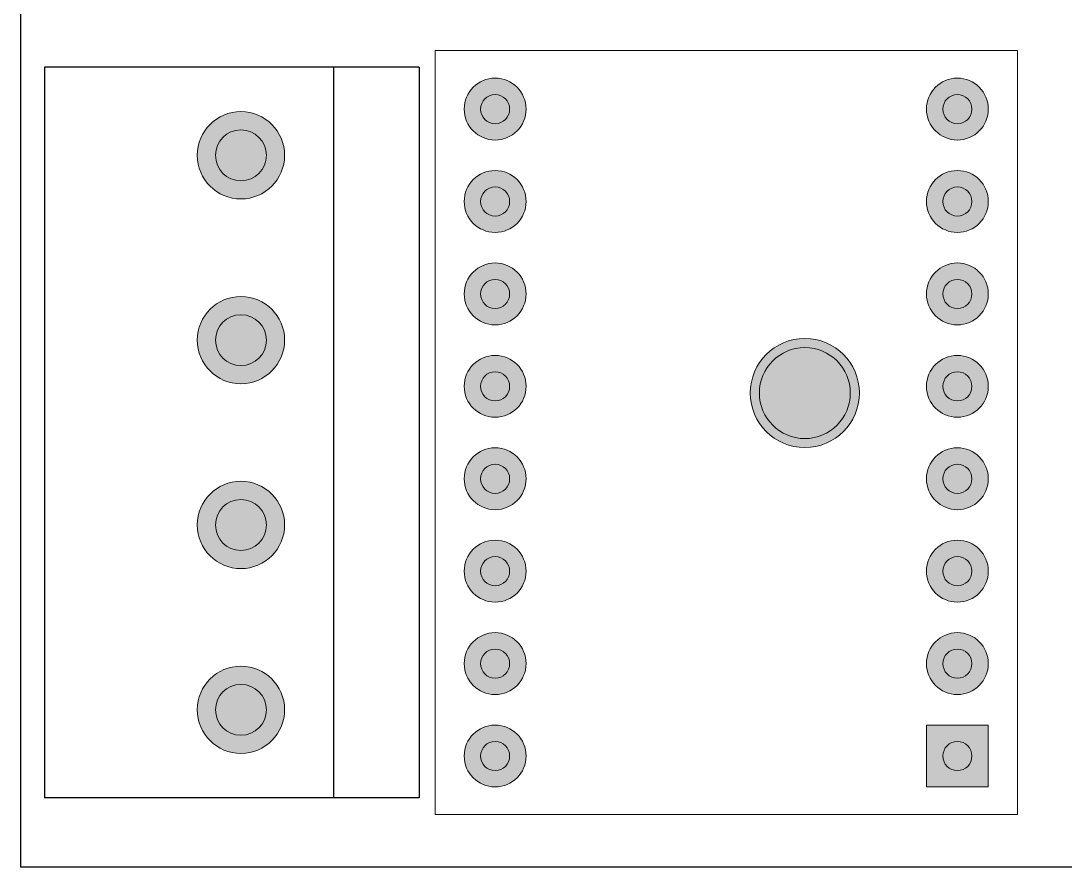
# Model space of a CAD drawing. Extents: x 47 to 242, y 40 to 285.
# Drawn here: x 46.9 to 128.3, y 39.7 to 105.6 of the extents above; entities that cross this region are included whole.
import ezdxf

# ---------------------------------------------------------------- set-up
doc = ezdxf.new("R2010")
doc.units = 0
doc.header["$MEASUREMENT"] = 0
doc.layers.add('Layer 1', color=7, linetype='Continuous')

msp = doc.modelspace()

# ---------------------------------------------------------------- hatches: boundary and pattern name
at = {"layer": 'Layer 1', "true_color": 0xbfbfbf}
h = msp.add_hatch(color=9, dxfattribs=at)
h.dxf.hatch_style = 2
edge = h.paths.add_edge_path()
edge.add_spline(control_points=[(86.29, 98.73), (86.29, 100.06), (85.21, 101.14), (83.88, 101.14), (82.55, 101.14), (81.47, 100.06), (81.47, 98.73), (81.47, 97.4), (82.55, 96.32), (83.88, 96.32), (85.21, 96.32), (86.29, 97.4), (86.29, 98.73)], knot_values=[0, 0, 0, 0, 1, 1, 1, 2, 2, 2, 3, 3, 3, 4, 4, 4, 4], degree=3, periodic=0)
edge.add_line((86.29, 98.73), (86.29, 98.73))
h = msp.add_hatch(color=9, dxfattribs=at)
h.dxf.hatch_style = 2
edge = h.paths.add_edge_path()
edge.add_spline(control_points=[(122.29, 98.73), (122.29, 100.06), (121.21, 101.14), (119.88, 101.14), (118.55, 101.14), (117.47, 100.06), (117.47, 98.73), (117.47, 97.4), (118.55, 96.32), (119.88, 96.32), (121.21, 96.32), (122.29, 97.4), (122.29, 98.73)], knot_values=[0, 0, 0, 0, 1, 1, 1, 2, 2, 2, 3, 3, 3, 4, 4, 4, 4], degree=3, periodic=0)
edge.add_line((122.29, 98.73), (122.29, 98.73))
at = {"layer": 'Layer 1', "true_color": 0x212121}
h = msp.add_hatch(color=250, dxfattribs=at)
h.dxf.hatch_style = 2
edge = h.paths.add_edge_path()
edge.add_spline(control_points=[(85.01, 98.73), (85.01, 99.35), (84.51, 99.86), (83.88, 99.86), (83.25, 99.86), (82.75, 99.35), (82.75, 98.73), (82.75, 98.1), (83.25, 97.59), (83.88, 97.59), (84.51, 97.59), (85.01, 98.1), (85.01, 98.73)], knot_values=[0, 0, 0, 0, 1, 1, 1, 2, 2, 2, 3, 3, 3, 4, 4, 4, 4], degree=3, periodic=0)
edge.add_line((85.01, 98.73), (85.01, 98.73))
h = msp.add_hatch(color=250, dxfattribs=at)
h.dxf.hatch_style = 2
edge = h.paths.add_edge_path()
edge.add_spline(control_points=[(121.01, 98.73), (121.01, 99.35), (120.51, 99.86), (119.88, 99.86), (119.25, 99.86), (118.75, 99.35), (118.75, 98.73), (118.75, 98.1), (119.25, 97.59), (119.88, 97.59), (120.51, 97.59), (121.01, 98.1), (121.01, 98.73)], knot_values=[0, 0, 0, 0, 1, 1, 1, 2, 2, 2, 3, 3, 3, 4, 4, 4, 4], degree=3, periodic=0)
edge.add_line((121.01, 98.73), (121.01, 98.73))
at = {"layer": 'Layer 1', "true_color": 0xbfbfbf}
h = msp.add_hatch(color=9, dxfattribs=at)
h.dxf.hatch_style = 2
edge = h.paths.add_edge_path()
edge.add_spline(control_points=[(67.48, 95.13), (67.48, 97.01), (65.96, 98.53), (64.08, 98.53), (62.2, 98.53), (60.68, 97.01), (60.68, 95.13), (60.68, 93.25), (62.2, 91.73), (64.08, 91.73), (65.96, 91.73), (67.48, 93.25), (67.48, 95.13)], knot_values=[0, 0, 0, 0, 1, 1, 1, 2, 2, 2, 3, 3, 3, 4, 4, 4, 4], degree=3, periodic=0)
edge.add_line((67.48, 95.13), (67.48, 95.13))
at = {"layer": 'Layer 1', "true_color": 0x212121}
h = msp.add_hatch(color=250, dxfattribs=at)
h.dxf.hatch_style = 2
edge = h.paths.add_edge_path()
edge.add_spline(control_points=[(66.06, 95.13), (66.06, 96.22), (65.18, 97.11), (64.08, 97.11), (62.98, 97.11), (62.1, 96.22), (62.1, 95.13), (62.1, 94.03), (62.98, 93.14), (64.08, 93.14), (65.18, 93.14), (66.06, 94.03), (66.06, 95.13)], knot_values=[0, 0, 0, 0, 1, 1, 1, 2, 2, 2, 3, 3, 3, 4, 4, 4, 4], degree=3, periodic=0)
edge.add_line((66.06, 95.13), (66.06, 95.13))
at = {"layer": 'Layer 1', "true_color": 0xbfbfbf}
h = msp.add_hatch(color=9, dxfattribs=at)
h.dxf.hatch_style = 2
edge = h.paths.add_edge_path()
edge.add_spline(control_points=[(86.29, 91.53), (86.29, 92.86), (85.21, 93.94), (83.88, 93.94), (82.55, 93.94), (81.47, 92.86), (81.47, 91.53), (81.47, 90.2), (82.55, 89.12), (83.88, 89.12), (85.21, 89.12), (86.29, 90.2), (86.29, 91.53)], knot_values=[0, 0, 0, 0, 1, 1, 1, 2, 2, 2, 3, 3, 3, 4, 4, 4, 4], degree=3, periodic=0)
edge.add_line((86.29, 91.53), (86.29, 91.53))
h = msp.add_hatch(color=9, dxfattribs=at)
h.dxf.hatch_style = 2
edge = h.paths.add_edge_path()
edge.add_spline(control_points=[(122.29, 91.53), (122.29, 92.86), (121.21, 93.94), (119.88, 93.94), (118.55, 93.94), (117.47, 92.86), (117.47, 91.53), (117.47, 90.2), (118.55, 89.12), (119.88, 89.12), (121.21, 89.12), (122.29, 90.2), (122.29, 91.53)], knot_values=[0, 0, 0, 0, 1, 1, 1, 2, 2, 2, 3, 3, 3, 4, 4, 4, 4], degree=3, periodic=0)
edge.add_line((122.29, 91.53), (122.29, 91.53))
at = {"layer": 'Layer 1', "true_color": 0x212121}
h = msp.add_hatch(color=250, dxfattribs=at)
h.dxf.hatch_style = 2
edge = h.paths.add_edge_path()
edge.add_spline(control_points=[(85.01, 91.53), (85.01, 92.15), (84.51, 92.66), (83.88, 92.66), (83.25, 92.66), (82.75, 92.15), (82.75, 91.53), (82.75, 90.9), (83.25, 90.39), (83.88, 90.39), (84.51, 90.39), (85.01, 90.9), (85.01, 91.53)], knot_values=[0, 0, 0, 0, 1, 1, 1, 2, 2, 2, 3, 3, 3, 4, 4, 4, 4], degree=3, periodic=0)
edge.add_line((85.01, 91.53), (85.01, 91.53))
h = msp.add_hatch(color=250, dxfattribs=at)
h.dxf.hatch_style = 2
edge = h.paths.add_edge_path()
edge.add_spline(control_points=[(121.01, 91.53), (121.01, 92.15), (120.51, 92.66), (119.88, 92.66), (119.25, 92.66), (118.75, 92.15), (118.75, 91.53), (118.75, 90.9), (119.25, 90.39), (119.88, 90.39), (120.51, 90.39), (121.01, 90.9), (121.01, 91.53)], knot_values=[0, 0, 0, 0, 1, 1, 1, 2, 2, 2, 3, 3, 3, 4, 4, 4, 4], degree=3, periodic=0)
edge.add_line((121.01, 91.53), (121.01, 91.53))
at = {"layer": 'Layer 1', "true_color": 0xbfbfbf}
h = msp.add_hatch(color=9, dxfattribs=at)
h.dxf.hatch_style = 2
edge = h.paths.add_edge_path()
edge.add_spline(control_points=[(86.29, 84.33), (86.29, 85.66), (85.21, 86.74), (83.88, 86.74), (82.55, 86.74), (81.47, 85.66), (81.47, 84.33), (81.47, 83), (82.55, 81.92), (83.88, 81.92), (85.21, 81.92), (86.29, 83), (86.29, 84.33)], knot_values=[0, 0, 0, 0, 1, 1, 1, 2, 2, 2, 3, 3, 3, 4, 4, 4, 4], degree=3, periodic=0)
edge.add_line((86.29, 84.33), (86.29, 84.33))
h = msp.add_hatch(color=9, dxfattribs=at)
h.dxf.hatch_style = 2
edge = h.paths.add_edge_path()
edge.add_spline(control_points=[(122.29, 84.33), (122.29, 85.66), (121.21, 86.74), (119.88, 86.74), (118.55, 86.74), (117.47, 85.66), (117.47, 84.33), (117.47, 83), (118.55, 81.92), (119.88, 81.92), (121.21, 81.92), (122.29, 83), (122.29, 84.33)], knot_values=[0, 0, 0, 0, 1, 1, 1, 2, 2, 2, 3, 3, 3, 4, 4, 4, 4], degree=3, periodic=0)
edge.add_line((122.29, 84.33), (122.29, 84.33))
at = {"layer": 'Layer 1', "true_color": 0x212121}
h = msp.add_hatch(color=250, dxfattribs=at)
h.dxf.hatch_style = 2
edge = h.paths.add_edge_path()
edge.add_spline(control_points=[(85.01, 84.33), (85.01, 84.95), (84.51, 85.46), (83.88, 85.46), (83.25, 85.46), (82.75, 84.95), (82.75, 84.33), (82.75, 83.7), (83.25, 83.19), (83.88, 83.19), (84.51, 83.19), (85.01, 83.7), (85.01, 84.33)], knot_values=[0, 0, 0, 0, 1, 1, 1, 2, 2, 2, 3, 3, 3, 4, 4, 4, 4], degree=3, periodic=0)
edge.add_line((85.01, 84.33), (85.01, 84.33))
h = msp.add_hatch(color=250, dxfattribs=at)
h.dxf.hatch_style = 2
edge = h.paths.add_edge_path()
edge.add_spline(control_points=[(121.01, 84.33), (121.01, 84.95), (120.51, 85.46), (119.88, 85.46), (119.25, 85.46), (118.75, 84.95), (118.75, 84.33), (118.75, 83.7), (119.25, 83.19), (119.88, 83.19), (120.51, 83.19), (121.01, 83.7), (121.01, 84.33)], knot_values=[0, 0, 0, 0, 1, 1, 1, 2, 2, 2, 3, 3, 3, 4, 4, 4, 4], degree=3, periodic=0)
edge.add_line((121.01, 84.33), (121.01, 84.33))
at = {"layer": 'Layer 1', "true_color": 0xbfbfbf}
h = msp.add_hatch(color=9, dxfattribs=at)
h.dxf.hatch_style = 2
edge = h.paths.add_edge_path()
edge.add_spline(control_points=[(67.48, 80.73), (67.48, 82.61), (65.96, 84.13), (64.08, 84.13), (62.2, 84.13), (60.68, 82.61), (60.68, 80.73), (60.68, 78.85), (62.2, 77.33), (64.08, 77.33), (65.96, 77.33), (67.48, 78.85), (67.48, 80.73)], knot_values=[0, 0, 0, 0, 1, 1, 1, 2, 2, 2, 3, 3, 3, 4, 4, 4, 4], degree=3, periodic=0)
edge.add_line((67.48, 80.73), (67.48, 80.73))
at = {"layer": 'Layer 1', "true_color": 0x212121}
h = msp.add_hatch(color=250, dxfattribs=at)
h.dxf.hatch_style = 2
edge = h.paths.add_edge_path()
edge.add_spline(control_points=[(66.06, 80.73), (66.06, 81.82), (65.18, 82.71), (64.08, 82.71), (62.98, 82.71), (62.1, 81.82), (62.1, 80.73), (62.1, 79.63), (62.98, 78.74), (64.08, 78.74), (65.18, 78.74), (66.06, 79.63), (66.06, 80.73)], knot_values=[0, 0, 0, 0, 1, 1, 1, 2, 2, 2, 3, 3, 3, 4, 4, 4, 4], degree=3, periodic=0)
edge.add_line((66.06, 80.73), (66.06, 80.73))
at = {"layer": 'Layer 1', "true_color": 0xbfbfbf}
h = msp.add_hatch(color=9, dxfattribs=at)
h.dxf.hatch_style = 2
edge = h.paths.add_edge_path()
edge.add_spline(control_points=[(112.25, 76.61), (112.25, 78.96), (110.35, 80.86), (108, 80.86), (105.65, 80.86), (103.75, 78.96), (103.75, 76.61), (103.75, 74.26), (105.65, 72.36), (108, 72.36), (110.35, 72.36), (112.25, 74.26), (112.25, 76.61)], knot_values=[0, 0, 0, 0, 1, 1, 1, 2, 2, 2, 3, 3, 3, 4, 4, 4, 4], degree=3, periodic=0)
edge.add_line((112.25, 76.61), (112.25, 76.61))
at = {"layer": 'Layer 1', "true_color": 0x212121}
h = msp.add_hatch(color=250, dxfattribs=at)
h.dxf.hatch_style = 2
edge = h.paths.add_edge_path()
edge.add_spline(control_points=[(111.54, 76.61), (111.54, 78.56), (109.96, 80.15), (108, 80.15), (106.04, 80.15), (104.46, 78.56), (104.46, 76.61), (104.46, 74.65), (106.04, 73.06), (108, 73.06), (109.96, 73.06), (111.54, 74.65), (111.54, 76.61)], knot_values=[0, 0, 0, 0, 1, 1, 1, 2, 2, 2, 3, 3, 3, 4, 4, 4, 4], degree=3, periodic=0)
edge.add_line((111.54, 76.61), (111.54, 76.61))
at = {"layer": 'Layer 1', "true_color": 0xbfbfbf}
h = msp.add_hatch(color=9, dxfattribs=at)
h.dxf.hatch_style = 2
edge = h.paths.add_edge_path()
edge.add_spline(control_points=[(86.29, 77.13), (86.29, 78.46), (85.21, 79.54), (83.88, 79.54), (82.55, 79.54), (81.47, 78.46), (81.47, 77.13), (81.47, 75.8), (82.55, 74.72), (83.88, 74.72), (85.21, 74.72), (86.29, 75.8), (86.29, 77.13)], knot_values=[0, 0, 0, 0, 1, 1, 1, 2, 2, 2, 3, 3, 3, 4, 4, 4, 4], degree=3, periodic=0)
edge.add_line((86.29, 77.13), (86.29, 77.13))
h = msp.add_hatch(color=9, dxfattribs=at)
h.dxf.hatch_style = 2
edge = h.paths.add_edge_path()
edge.add_spline(control_points=[(122.29, 77.13), (122.29, 78.46), (121.21, 79.54), (119.88, 79.54), (118.55, 79.54), (117.47, 78.46), (117.47, 77.13), (117.47, 75.8), (118.55, 74.72), (119.88, 74.72), (121.21, 74.72), (122.29, 75.8), (122.29, 77.13)], knot_values=[0, 0, 0, 0, 1, 1, 1, 2, 2, 2, 3, 3, 3, 4, 4, 4, 4], degree=3, periodic=0)
edge.add_line((122.29, 77.13), (122.29, 77.13))
at = {"layer": 'Layer 1', "true_color": 0x212121}
h = msp.add_hatch(color=250, dxfattribs=at)
h.dxf.hatch_style = 2
edge = h.paths.add_edge_path()
edge.add_spline(control_points=[(85.01, 77.13), (85.01, 77.75), (84.51, 78.26), (83.88, 78.26), (83.25, 78.26), (82.75, 77.75), (82.75, 77.13), (82.75, 76.5), (83.25, 75.99), (83.88, 75.99), (84.51, 75.99), (85.01, 76.5), (85.01, 77.13)], knot_values=[0, 0, 0, 0, 1, 1, 1, 2, 2, 2, 3, 3, 3, 4, 4, 4, 4], degree=3, periodic=0)
edge.add_line((85.01, 77.13), (85.01, 77.13))
h = msp.add_hatch(color=250, dxfattribs=at)
h.dxf.hatch_style = 2
edge = h.paths.add_edge_path()
edge.add_spline(control_points=[(121.01, 77.13), (121.01, 77.75), (120.51, 78.26), (119.88, 78.26), (119.25, 78.26), (118.75, 77.75), (118.75, 77.13), (118.75, 76.5), (119.25, 75.99), (119.88, 75.99), (120.51, 75.99), (121.01, 76.5), (121.01, 77.13)], knot_values=[0, 0, 0, 0, 1, 1, 1, 2, 2, 2, 3, 3, 3, 4, 4, 4, 4], degree=3, periodic=0)
edge.add_line((121.01, 77.13), (121.01, 77.13))
at = {"layer": 'Layer 1', "true_color": 0xbfbfbf}
h = msp.add_hatch(color=9, dxfattribs=at)
h.dxf.hatch_style = 2
edge = h.paths.add_edge_path()
edge.add_spline(control_points=[(86.29, 69.93), (86.29, 71.26), (85.21, 72.34), (83.88, 72.34), (82.55, 72.34), (81.47, 71.26), (81.47, 69.93), (81.47, 68.6), (82.55, 67.52), (83.88, 67.52), (85.21, 67.52), (86.29, 68.6), (86.29, 69.93)], knot_values=[0, 0, 0, 0, 1, 1, 1, 2, 2, 2, 3, 3, 3, 4, 4, 4, 4], degree=3, periodic=0)
edge.add_line((86.29, 69.93), (86.29, 69.93))
h = msp.add_hatch(color=9, dxfattribs=at)
h.dxf.hatch_style = 2
edge = h.paths.add_edge_path()
edge.add_spline(control_points=[(122.29, 69.93), (122.29, 71.26), (121.21, 72.34), (119.88, 72.34), (118.55, 72.34), (117.47, 71.26), (117.47, 69.93), (117.47, 68.6), (118.55, 67.52), (119.88, 67.52), (121.21, 67.52), (122.29, 68.6), (122.29, 69.93)], knot_values=[0, 0, 0, 0, 1, 1, 1, 2, 2, 2, 3, 3, 3, 4, 4, 4, 4], degree=3, periodic=0)
edge.add_line((122.29, 69.93), (122.29, 69.93))
at = {"layer": 'Layer 1', "true_color": 0x212121}
h = msp.add_hatch(color=250, dxfattribs=at)
h.dxf.hatch_style = 2
edge = h.paths.add_edge_path()
edge.add_spline(control_points=[(85.01, 69.93), (85.01, 70.55), (84.51, 71.06), (83.88, 71.06), (83.25, 71.06), (82.75, 70.55), (82.75, 69.93), (82.75, 69.3), (83.25, 68.79), (83.88, 68.79), (84.51, 68.79), (85.01, 69.3), (85.01, 69.93)], knot_values=[0, 0, 0, 0, 1, 1, 1, 2, 2, 2, 3, 3, 3, 4, 4, 4, 4], degree=3, periodic=0)
edge.add_line((85.01, 69.93), (85.01, 69.93))
h = msp.add_hatch(color=250, dxfattribs=at)
h.dxf.hatch_style = 2
edge = h.paths.add_edge_path()
edge.add_spline(control_points=[(121.01, 69.93), (121.01, 70.55), (120.51, 71.06), (119.88, 71.06), (119.25, 71.06), (118.75, 70.55), (118.75, 69.93), (118.75, 69.3), (119.25, 68.79), (119.88, 68.79), (120.51, 68.79), (121.01, 69.3), (121.01, 69.93)], knot_values=[0, 0, 0, 0, 1, 1, 1, 2, 2, 2, 3, 3, 3, 4, 4, 4, 4], degree=3, periodic=0)
edge.add_line((121.01, 69.93), (121.01, 69.93))
at = {"layer": 'Layer 1', "true_color": 0xbfbfbf}
h = msp.add_hatch(color=9, dxfattribs=at)
h.dxf.hatch_style = 2
edge = h.paths.add_edge_path()
edge.add_spline(control_points=[(67.48, 66.33), (67.48, 68.21), (65.96, 69.73), (64.08, 69.73), (62.2, 69.73), (60.68, 68.21), (60.68, 66.33), (60.68, 64.45), (62.2, 62.93), (64.08, 62.93), (65.96, 62.93), (67.48, 64.45), (67.48, 66.33)], knot_values=[0, 0, 0, 0, 1, 1, 1, 2, 2, 2, 3, 3, 3, 4, 4, 4, 4], degree=3, periodic=0)
edge.add_line((67.48, 66.33), (67.48, 66.33))
at = {"layer": 'Layer 1', "true_color": 0x212121}
h = msp.add_hatch(color=250, dxfattribs=at)
h.dxf.hatch_style = 2
edge = h.paths.add_edge_path()
edge.add_spline(control_points=[(66.06, 66.33), (66.06, 67.42), (65.18, 68.31), (64.08, 68.31), (62.98, 68.31), (62.1, 67.42), (62.1, 66.33), (62.1, 65.23), (62.98, 64.34), (64.08, 64.34), (65.18, 64.34), (66.06, 65.23), (66.06, 66.33)], knot_values=[0, 0, 0, 0, 1, 1, 1, 2, 2, 2, 3, 3, 3, 4, 4, 4, 4], degree=3, periodic=0)
edge.add_line((66.06, 66.33), (66.06, 66.33))
at = {"layer": 'Layer 1', "true_color": 0xbfbfbf}
h = msp.add_hatch(color=9, dxfattribs=at)
h.dxf.hatch_style = 2
edge = h.paths.add_edge_path()
edge.add_spline(control_points=[(86.29, 62.73), (86.29, 64.06), (85.21, 65.14), (83.88, 65.14), (82.55, 65.14), (81.47, 64.06), (81.47, 62.73), (81.47, 61.4), (82.55, 60.32), (83.88, 60.32), (85.21, 60.32), (86.29, 61.4), (86.29, 62.73)], knot_values=[0, 0, 0, 0, 1, 1, 1, 2, 2, 2, 3, 3, 3, 4, 4, 4, 4], degree=3, periodic=0)
edge.add_line((86.29, 62.73), (86.29, 62.73))
h = msp.add_hatch(color=9, dxfattribs=at)
h.dxf.hatch_style = 2
edge = h.paths.add_edge_path()
edge.add_spline(control_points=[(122.29, 62.73), (122.29, 64.06), (121.21, 65.14), (119.88, 65.14), (118.55, 65.14), (117.47, 64.06), (117.47, 62.73), (117.47, 61.4), (118.55, 60.32), (119.88, 60.32), (121.21, 60.32), (122.29, 61.4), (122.29, 62.73)], knot_values=[0, 0, 0, 0, 1, 1, 1, 2, 2, 2, 3, 3, 3, 4, 4, 4, 4], degree=3, periodic=0)
edge.add_line((122.29, 62.73), (122.29, 62.73))
at = {"layer": 'Layer 1', "true_color": 0x212121}
h = msp.add_hatch(color=250, dxfattribs=at)
h.dxf.hatch_style = 2
edge = h.paths.add_edge_path()
edge.add_spline(control_points=[(85.01, 62.73), (85.01, 63.35), (84.51, 63.86), (83.88, 63.86), (83.25, 63.86), (82.75, 63.35), (82.75, 62.73), (82.75, 62.1), (83.25, 61.59), (83.88, 61.59), (84.51, 61.59), (85.01, 62.1), (85.01, 62.73)], knot_values=[0, 0, 0, 0, 1, 1, 1, 2, 2, 2, 3, 3, 3, 4, 4, 4, 4], degree=3, periodic=0)
edge.add_line((85.01, 62.73), (85.01, 62.73))
h = msp.add_hatch(color=250, dxfattribs=at)
h.dxf.hatch_style = 2
edge = h.paths.add_edge_path()
edge.add_spline(control_points=[(121.01, 62.73), (121.01, 63.35), (120.51, 63.86), (119.88, 63.86), (119.25, 63.86), (118.75, 63.35), (118.75, 62.73), (118.75, 62.1), (119.25, 61.59), (119.88, 61.59), (120.51, 61.59), (121.01, 62.1), (121.01, 62.73)], knot_values=[0, 0, 0, 0, 1, 1, 1, 2, 2, 2, 3, 3, 3, 4, 4, 4, 4], degree=3, periodic=0)
edge.add_line((121.01, 62.73), (121.01, 62.73))
at = {"layer": 'Layer 1', "true_color": 0xbfbfbf}
h = msp.add_hatch(color=9, dxfattribs=at)
h.dxf.hatch_style = 2
edge = h.paths.add_edge_path()
edge.add_spline(control_points=[(86.29, 55.53), (86.29, 56.86), (85.21, 57.94), (83.88, 57.94), (82.55, 57.94), (81.47, 56.86), (81.47, 55.53), (81.47, 54.2), (82.55, 53.12), (83.88, 53.12), (85.21, 53.12), (86.29, 54.2), (86.29, 55.53)], knot_values=[0, 0, 0, 0, 1, 1, 1, 2, 2, 2, 3, 3, 3, 4, 4, 4, 4], degree=3, periodic=0)
edge.add_line((86.29, 55.53), (86.29, 55.53))
h = msp.add_hatch(color=9, dxfattribs=at)
h.dxf.hatch_style = 2
edge = h.paths.add_edge_path()
edge.add_spline(control_points=[(122.29, 55.53), (122.29, 56.86), (121.21, 57.94), (119.88, 57.94), (118.55, 57.94), (117.47, 56.86), (117.47, 55.53), (117.47, 54.2), (118.55, 53.12), (119.88, 53.12), (121.21, 53.12), (122.29, 54.2), (122.29, 55.53)], knot_values=[0, 0, 0, 0, 1, 1, 1, 2, 2, 2, 3, 3, 3, 4, 4, 4, 4], degree=3, periodic=0)
edge.add_line((122.29, 55.53), (122.29, 55.53))
at = {"layer": 'Layer 1', "true_color": 0x212121}
h = msp.add_hatch(color=250, dxfattribs=at)
h.dxf.hatch_style = 2
edge = h.paths.add_edge_path()
edge.add_spline(control_points=[(85.01, 55.53), (85.01, 56.15), (84.51, 56.66), (83.88, 56.66), (83.25, 56.66), (82.75, 56.15), (82.75, 55.53), (82.75, 54.9), (83.25, 54.39), (83.88, 54.39), (84.51, 54.39), (85.01, 54.9), (85.01, 55.53)], knot_values=[0, 0, 0, 0, 1, 1, 1, 2, 2, 2, 3, 3, 3, 4, 4, 4, 4], degree=3, periodic=0)
edge.add_line((85.01, 55.53), (85.01, 55.53))
h = msp.add_hatch(color=250, dxfattribs=at)
h.dxf.hatch_style = 2
edge = h.paths.add_edge_path()
edge.add_spline(control_points=[(121.01, 55.53), (121.01, 56.15), (120.51, 56.66), (119.88, 56.66), (119.25, 56.66), (118.75, 56.15), (118.75, 55.53), (118.75, 54.9), (119.25, 54.39), (119.88, 54.39), (120.51, 54.39), (121.01, 54.9), (121.01, 55.53)], knot_values=[0, 0, 0, 0, 1, 1, 1, 2, 2, 2, 3, 3, 3, 4, 4, 4, 4], degree=3, periodic=0)
edge.add_line((121.01, 55.53), (121.01, 55.53))
at = {"layer": 'Layer 1', "true_color": 0xbfbfbf}
h = msp.add_hatch(color=9, dxfattribs=at)
h.dxf.hatch_style = 2
edge = h.paths.add_edge_path()
edge.add_spline(control_points=[(67.48, 51.93), (67.48, 53.81), (65.96, 55.33), (64.08, 55.33), (62.2, 55.33), (60.68, 53.81), (60.68, 51.93), (60.68, 50.05), (62.2, 48.53), (64.08, 48.53), (65.96, 48.53), (67.48, 50.05), (67.48, 51.93)], knot_values=[0, 0, 0, 0, 1, 1, 1, 2, 2, 2, 3, 3, 3, 4, 4, 4, 4], degree=3, periodic=0)
edge.add_line((67.48, 51.93), (67.48, 51.93))
at = {"layer": 'Layer 1', "true_color": 0x212121}
h = msp.add_hatch(color=250, dxfattribs=at)
h.dxf.hatch_style = 2
edge = h.paths.add_edge_path()
edge.add_spline(control_points=[(66.06, 51.93), (66.06, 53.02), (65.18, 53.91), (64.08, 53.91), (62.98, 53.91), (62.1, 53.02), (62.1, 51.93), (62.1, 50.83), (62.98, 49.94), (64.08, 49.94), (65.18, 49.94), (66.06, 50.83), (66.06, 51.93)], knot_values=[0, 0, 0, 0, 1, 1, 1, 2, 2, 2, 3, 3, 3, 4, 4, 4, 4], degree=3, periodic=0)
edge.add_line((66.06, 51.93), (66.06, 51.93))
at = {"layer": 'Layer 1', "true_color": 0xbfbfbf}
h = msp.add_hatch(color=9, dxfattribs=at)
h.dxf.hatch_style = 2
edge = h.paths.add_edge_path()
edge.add_spline(control_points=[(86.29, 48.33), (86.29, 49.66), (85.21, 50.74), (83.88, 50.74), (82.55, 50.74), (81.47, 49.66), (81.47, 48.33), (81.47, 47), (82.55, 45.92), (83.88, 45.92), (85.21, 45.92), (86.29, 47), (86.29, 48.33)], knot_values=[0, 0, 0, 0, 1, 1, 1, 2, 2, 2, 3, 3, 3, 4, 4, 4, 4], degree=3, periodic=0)
edge.add_line((86.29, 48.33), (86.29, 48.33))
h = msp.add_hatch(color=9, dxfattribs=at)
h.dxf.hatch_style = 2
h.paths.add_polyline_path([(122.289, 45.917), (117.47, 45.917), (117.47, 50.736), (122.289, 50.736)])
at = {"layer": 'Layer 1', "true_color": 0x212121}
h = msp.add_hatch(color=250, dxfattribs=at)
h.dxf.hatch_style = 2
edge = h.paths.add_edge_path()
edge.add_spline(control_points=[(85.01, 48.33), (85.01, 48.95), (84.51, 49.46), (83.88, 49.46), (83.25, 49.46), (82.75, 48.95), (82.75, 48.33), (82.75, 47.7), (83.25, 47.19), (83.88, 47.19), (84.51, 47.19), (85.01, 47.7), (85.01, 48.33)], knot_values=[0, 0, 0, 0, 1, 1, 1, 2, 2, 2, 3, 3, 3, 4, 4, 4, 4], degree=3, periodic=0)
edge.add_line((85.01, 48.33), (85.01, 48.33))
h = msp.add_hatch(color=250, dxfattribs=at)
h.dxf.hatch_style = 2
edge = h.paths.add_edge_path()
edge.add_spline(control_points=[(121.01, 48.33), (121.01, 48.95), (120.51, 49.46), (119.88, 49.46), (119.25, 49.46), (118.75, 48.95), (118.75, 48.33), (118.75, 47.7), (119.25, 47.19), (119.88, 47.19), (120.51, 47.19), (121.01, 47.7), (121.01, 48.33)], knot_values=[0, 0, 0, 0, 1, 1, 1, 2, 2, 2, 3, 3, 3, 4, 4, 4, 4], degree=3, periodic=0)
edge.add_line((121.01, 48.33), (121.01, 48.33))

# ---------------------------------------------------------------- linework, layer by layer
at = {"layer": 'Layer 1', "color": 6, "lineweight": 25, "true_color": 0xff00ff}
msp.add_lwpolyline([(46.944, 285.408), (234.288, 285.408), (234.288, 39.672), (46.944, 39.672), (46.944, 285.408)], dxfattribs=at)
at = {"layer": 'Layer 1', "color": 40, "lineweight": 15, "true_color": 0xffcc00}
for points in [[(79.203, 43.763), (79.203, 103.291)], [(79.203, 103.291), (124.557, 103.291)], [(124.557, 103.291), (124.557, 43.763)], [(124.557, 43.763), (79.203, 43.763)]]:
    msp.add_lwpolyline(points, dxfattribs=at)
at = {"layer": 'Layer 1', "color": 40, "lineweight": 25, "true_color": 0xffcc00}
for points in [[(77.97, 101.987), (48.773, 101.987)], [(48.773, 101.987), (48.773, 45.067)], [(71.28, 101.987), (71.28, 45.067)], [(77.97, 101.987), (77.97, 45.067)], [(77.97, 45.067), (48.773, 45.067)]]:
    msp.add_lwpolyline(points, dxfattribs=at)
at = {"layer": 'Layer 1', "lineweight": 0}
msp.add_lwpolyline([(122.289, 45.917), (117.47, 45.917), (117.47, 50.736), (122.289, 50.736), (122.289, 45.917)], dxfattribs=at)
for points in [[(86.29, 98.73), (86.29, 100.06), (85.21, 101.14), (83.88, 101.14), (82.55, 101.14), (81.47, 100.06), (81.47, 98.73), (81.47, 97.4), (82.55, 96.32), (83.88, 96.32), (85.21, 96.32), (86.29, 97.4), (86.29, 98.73)], [(122.29, 98.73), (122.29, 100.06), (121.21, 101.14), (119.88, 101.14), (118.55, 101.14), (117.47, 100.06), (117.47, 98.73), (117.47, 97.4), (118.55, 96.32), (119.88, 96.32), (121.21, 96.32), (122.29, 97.4), (122.29, 98.73)], [(85.01, 98.73), (85.01, 99.35), (84.51, 99.86), (83.88, 99.86), (83.25, 99.86), (82.75, 99.35), (82.75, 98.73), (82.75, 98.1), (83.25, 97.59), (83.88, 97.59), (84.51, 97.59), (85.01, 98.1), (85.01, 98.73)], [(121.01, 98.73), (121.01, 99.35), (120.51, 99.86), (119.88, 99.86), (119.25, 99.86), (118.75, 99.35), (118.75, 98.73), (118.75, 98.1), (119.25, 97.59), (119.88, 97.59), (120.51, 97.59), (121.01, 98.1), (121.01, 98.73)], [(67.48, 95.13), (67.48, 97.01), (65.96, 98.53), (64.08, 98.53), (62.2, 98.53), (60.68, 97.01), (60.68, 95.13), (60.68, 93.25), (62.2, 91.73), (64.08, 91.73), (65.96, 91.73), (67.48, 93.25), (67.48, 95.13)], [(66.06, 95.13), (66.06, 96.22), (65.18, 97.11), (64.08, 97.11), (62.98, 97.11), (62.1, 96.22), (62.1, 95.13), (62.1, 94.03), (62.98, 93.14), (64.08, 93.14), (65.18, 93.14), (66.06, 94.03), (66.06, 95.13)], [(86.29, 91.53), (86.29, 92.86), (85.21, 93.94), (83.88, 93.94), (82.55, 93.94), (81.47, 92.86), (81.47, 91.53), (81.47, 90.2), (82.55, 89.12), (83.88, 89.12), (85.21, 89.12), (86.29, 90.2), (86.29, 91.53)], [(122.29, 91.53), (122.29, 92.86), (121.21, 93.94), (119.88, 93.94), (118.55, 93.94), (117.47, 92.86), (117.47, 91.53), (117.47, 90.2), (118.55, 89.12), (119.88, 89.12), (121.21, 89.12), (122.29, 90.2), (122.29, 91.53)], [(85.01, 91.53), (85.01, 92.15), (84.51, 92.66), (83.88, 92.66), (83.25, 92.66), (82.75, 92.15), (82.75, 91.53), (82.75, 90.9), (83.25, 90.39), (83.88, 90.39), (84.51, 90.39), (85.01, 90.9), (85.01, 91.53)], [(121.01, 91.53), (121.01, 92.15), (120.51, 92.66), (119.88, 92.66), (119.25, 92.66), (118.75, 92.15), (118.75, 91.53), (118.75, 90.9), (119.25, 90.39), (119.88, 90.39), (120.51, 90.39), (121.01, 90.9), (121.01, 91.53)], [(86.29, 84.33), (86.29, 85.66), (85.21, 86.74), (83.88, 86.74), (82.55, 86.74), (81.47, 85.66), (81.47, 84.33), (81.47, 83), (82.55, 81.92), (83.88, 81.92), (85.21, 81.92), (86.29, 83), (86.29, 84.33)], [(122.29, 84.33), (122.29, 85.66), (121.21, 86.74), (119.88, 86.74), (118.55, 86.74), (117.47, 85.66), (117.47, 84.33), (117.47, 83), (118.55, 81.92), (119.88, 81.92), (121.21, 81.92), (122.29, 83), (122.29, 84.33)], [(85.01, 84.33), (85.01, 84.95), (84.51, 85.46), (83.88, 85.46), (83.25, 85.46), (82.75, 84.95), (82.75, 84.33), (82.75, 83.7), (83.25, 83.19), (83.88, 83.19), (84.51, 83.19), (85.01, 83.7), (85.01, 84.33)], [(121.01, 84.33), (121.01, 84.95), (120.51, 85.46), (119.88, 85.46), (119.25, 85.46), (118.75, 84.95), (118.75, 84.33), (118.75, 83.7), (119.25, 83.19), (119.88, 83.19), (120.51, 83.19), (121.01, 83.7), (121.01, 84.33)], [(67.48, 80.73), (67.48, 82.61), (65.96, 84.13), (64.08, 84.13), (62.2, 84.13), (60.68, 82.61), (60.68, 80.73), (60.68, 78.85), (62.2, 77.33), (64.08, 77.33), (65.96, 77.33), (67.48, 78.85), (67.48, 80.73)], [(66.06, 80.73), (66.06, 81.82), (65.18, 82.71), (64.08, 82.71), (62.98, 82.71), (62.1, 81.82), (62.1, 80.73), (62.1, 79.63), (62.98, 78.74), (64.08, 78.74), (65.18, 78.74), (66.06, 79.63), (66.06, 80.73)], [(112.25, 76.61), (112.25, 78.96), (110.35, 80.86), (108, 80.86), (105.65, 80.86), (103.75, 78.96), (103.75, 76.61), (103.75, 74.26), (105.65, 72.36), (108, 72.36), (110.35, 72.36), (112.25, 74.26), (112.25, 76.61)], [(111.54, 76.61), (111.54, 78.56), (109.96, 80.15), (108, 80.15), (106.04, 80.15), (104.46, 78.56), (104.46, 76.61), (104.46, 74.65), (106.04, 73.06), (108, 73.06), (109.96, 73.06), (111.54, 74.65), (111.54, 76.61)], [(86.29, 77.13), (86.29, 78.46), (85.21, 79.54), (83.88, 79.54), (82.55, 79.54), (81.47, 78.46), (81.47, 77.13), (81.47, 75.8), (82.55, 74.72), (83.88, 74.72), (85.21, 74.72), (86.29, 75.8), (86.29, 77.13)], [(122.29, 77.13), (122.29, 78.46), (121.21, 79.54), (119.88, 79.54), (118.55, 79.54), (117.47, 78.46), (117.47, 77.13), (117.47, 75.8), (118.55, 74.72), (119.88, 74.72), (121.21, 74.72), (122.29, 75.8), (122.29, 77.13)], [(85.01, 77.13), (85.01, 77.75), (84.51, 78.26), (83.88, 78.26), (83.25, 78.26), (82.75, 77.75), (82.75, 77.13), (82.75, 76.5), (83.25, 75.99), (83.88, 75.99), (84.51, 75.99), (85.01, 76.5), (85.01, 77.13)], [(121.01, 77.13), (121.01, 77.75), (120.51, 78.26), (119.88, 78.26), (119.25, 78.26), (118.75, 77.75), (118.75, 77.13), (118.75, 76.5), (119.25, 75.99), (119.88, 75.99), (120.51, 75.99), (121.01, 76.5), (121.01, 77.13)], [(86.29, 69.93), (86.29, 71.26), (85.21, 72.34), (83.88, 72.34), (82.55, 72.34), (81.47, 71.26), (81.47, 69.93), (81.47, 68.6), (82.55, 67.52), (83.88, 67.52), (85.21, 67.52), (86.29, 68.6), (86.29, 69.93)], [(122.29, 69.93), (122.29, 71.26), (121.21, 72.34), (119.88, 72.34), (118.55, 72.34), (117.47, 71.26), (117.47, 69.93), (117.47, 68.6), (118.55, 67.52), (119.88, 67.52), (121.21, 67.52), (122.29, 68.6), (122.29, 69.93)], [(85.01, 69.93), (85.01, 70.55), (84.51, 71.06), (83.88, 71.06), (83.25, 71.06), (82.75, 70.55), (82.75, 69.93), (82.75, 69.3), (83.25, 68.79), (83.88, 68.79), (84.51, 68.79), (85.01, 69.3), (85.01, 69.93)], [(121.01, 69.93), (121.01, 70.55), (120.51, 71.06), (119.88, 71.06), (119.25, 71.06), (118.75, 70.55), (118.75, 69.93), (118.75, 69.3), (119.25, 68.79), (119.88, 68.79), (120.51, 68.79), (121.01, 69.3), (121.01, 69.93)], [(67.48, 66.33), (67.48, 68.21), (65.96, 69.73), (64.08, 69.73), (62.2, 69.73), (60.68, 68.21), (60.68, 66.33), (60.68, 64.45), (62.2, 62.93), (64.08, 62.93), (65.96, 62.93), (67.48, 64.45), (67.48, 66.33)], [(66.06, 66.33), (66.06, 67.42), (65.18, 68.31), (64.08, 68.31), (62.98, 68.31), (62.1, 67.42), (62.1, 66.33), (62.1, 65.23), (62.98, 64.34), (64.08, 64.34), (65.18, 64.34), (66.06, 65.23), (66.06, 66.33)], [(86.29, 62.73), (86.29, 64.06), (85.21, 65.14), (83.88, 65.14), (82.55, 65.14), (81.47, 64.06), (81.47, 62.73), (81.47, 61.4), (82.55, 60.32), (83.88, 60.32), (85.21, 60.32), (86.29, 61.4), (86.29, 62.73)], [(122.29, 62.73), (122.29, 64.06), (121.21, 65.14), (119.88, 65.14), (118.55, 65.14), (117.47, 64.06), (117.47, 62.73), (117.47, 61.4), (118.55, 60.32), (119.88, 60.32), (121.21, 60.32), (122.29, 61.4), (122.29, 62.73)], [(85.01, 62.73), (85.01, 63.35), (84.51, 63.86), (83.88, 63.86), (83.25, 63.86), (82.75, 63.35), (82.75, 62.73), (82.75, 62.1), (83.25, 61.59), (83.88, 61.59), (84.51, 61.59), (85.01, 62.1), (85.01, 62.73)], [(121.01, 62.73), (121.01, 63.35), (120.51, 63.86), (119.88, 63.86), (119.25, 63.86), (118.75, 63.35), (118.75, 62.73), (118.75, 62.1), (119.25, 61.59), (119.88, 61.59), (120.51, 61.59), (121.01, 62.1), (121.01, 62.73)], [(86.29, 55.53), (86.29, 56.86), (85.21, 57.94), (83.88, 57.94), (82.55, 57.94), (81.47, 56.86), (81.47, 55.53), (81.47, 54.2), (82.55, 53.12), (83.88, 53.12), (85.21, 53.12), (86.29, 54.2), (86.29, 55.53)], [(122.29, 55.53), (122.29, 56.86), (121.21, 57.94), (119.88, 57.94), (118.55, 57.94), (117.47, 56.86), (117.47, 55.53), (117.47, 54.2), (118.55, 53.12), (119.88, 53.12), (121.21, 53.12), (122.29, 54.2), (122.29, 55.53)], [(85.01, 55.53), (85.01, 56.15), (84.51, 56.66), (83.88, 56.66), (83.25, 56.66), (82.75, 56.15), (82.75, 55.53), (82.75, 54.9), (83.25, 54.39), (83.88, 54.39), (84.51, 54.39), (85.01, 54.9), (85.01, 55.53)], [(121.01, 55.53), (121.01, 56.15), (120.51, 56.66), (119.88, 56.66), (119.25, 56.66), (118.75, 56.15), (118.75, 55.53), (118.75, 54.9), (119.25, 54.39), (119.88, 54.39), (120.51, 54.39), (121.01, 54.9), (121.01, 55.53)], [(67.48, 51.93), (67.48, 53.81), (65.96, 55.33), (64.08, 55.33), (62.2, 55.33), (60.68, 53.81), (60.68, 51.93), (60.68, 50.05), (62.2, 48.53), (64.08, 48.53), (65.96, 48.53), (67.48, 50.05), (67.48, 51.93)], [(66.06, 51.93), (66.06, 53.02), (65.18, 53.91), (64.08, 53.91), (62.98, 53.91), (62.1, 53.02), (62.1, 51.93), (62.1, 50.83), (62.98, 49.94), (64.08, 49.94), (65.18, 49.94), (66.06, 50.83), (66.06, 51.93)], [(86.29, 48.33), (86.29, 49.66), (85.21, 50.74), (83.88, 50.74), (82.55, 50.74), (81.47, 49.66), (81.47, 48.33), (81.47, 47), (82.55, 45.92), (83.88, 45.92), (85.21, 45.92), (86.29, 47), (86.29, 48.33)], [(85.01, 48.33), (85.01, 48.95), (84.51, 49.46), (83.88, 49.46), (83.25, 49.46), (82.75, 48.95), (82.75, 48.33), (82.75, 47.7), (83.25, 47.19), (83.88, 47.19), (84.51, 47.19), (85.01, 47.7), (85.01, 48.33)], [(121.01, 48.33), (121.01, 48.95), (120.51, 49.46), (119.88, 49.46), (119.25, 49.46), (118.75, 48.95), (118.75, 48.33), (118.75, 47.7), (119.25, 47.19), (119.88, 47.19), (120.51, 47.19), (121.01, 47.7), (121.01, 48.33)]]:
    msp.add_open_spline(points, degree=3, knots=[0, 0, 0, 0, 1, 1, 1, 2, 2, 2, 3, 3, 3, 4, 4, 4, 4], dxfattribs=at)

doc.saveas('drawing.dxf')
